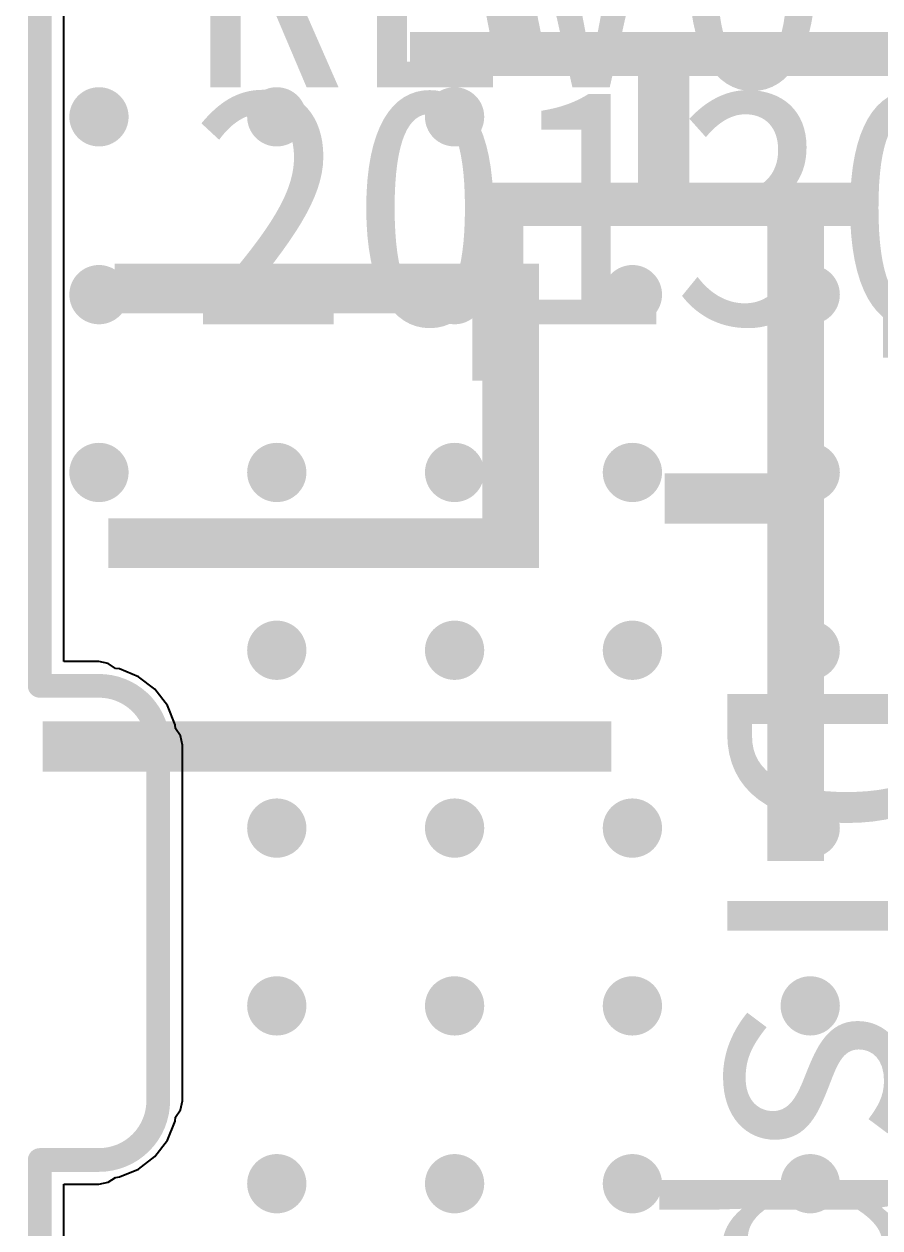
# Model space of a CAD drawing. Header units: millimetres. Extents: x 15 to 120, y 22 to 104.
# Drawn here: x 24.87 to 32.09, y 35.63 to 45.78 of the extents above; entities that cross this region are included whole.
import ezdxf

# ---------------------------------------------------------------- set-up
doc = ezdxf.new("R2010")
doc.units = ezdxf.units.MM
for name, color, linetype in [('BottomLayer', 5, 'Continuous'), ('BottomOverlay', 54, 'Continuous'), ('KeepOutLayer', 6, 'Continuous'), ('MultiLayer', 9, 'Continuous'), ('TopLayer', 1, 'Continuous'), ('TopOverlay', 2, 'Continuous')]:
    doc.layers.add(name, color=color, linetype=linetype)

msp = doc.modelspace()

# ---------------------------------------------------------------- linework, layer by layer
at = {"layer": 'BottomLayer'}
for p, q in [((25.204, 40.404), (25.204, 78.996)), ((25.5, 40.404), (25.204, 40.404)), ((25.578, 40.388), (25.5, 40.404)), ((25.639, 40.347), (25.578, 40.388)), ((25.672, 40.343), (25.639, 40.347)), ((25.833, 40.277), (25.672, 40.343)), ((25.971, 40.171), (25.833, 40.277)), ((26.077, 40.033), (25.971, 40.171)), ((26.143, 39.872), (26.077, 40.033)), ((26.147, 39.84), (26.143, 39.872)), ((26.188, 39.778), (26.147, 39.84)), ((26.204, 39.7), (26.188, 39.778)), ((26.204, 36.7), (26.204, 39.7)), ((26.188, 36.622), (26.204, 36.7)), ((26.143, 36.528), (26.147, 36.56)), ((26.147, 36.56), (26.188, 36.622)), ((26.077, 36.367), (26.143, 36.528)), ((25.971, 36.229), (26.077, 36.367)), ((25.833, 36.123), (25.971, 36.229)), ((25.578, 36.012), (25.639, 36.053)), ((25.639, 36.053), (25.672, 36.057)), ((25.672, 36.057), (25.833, 36.123)), ((25.204, 28), (25.204, 35.996)), ((25.204, 35.996), (25.5, 35.996)), ((25.5, 35.996), (25.578, 36.012))]:
    msp.add_line(p, q, dxfattribs=at)
at = {"layer": 'BottomLayer', "const_width": 0.25}
for points in [[(25.375, 45, 1), (25.625, 45, 1)], [(26.875, 45, 1), (27.125, 45, 1)], [(28.375, 45, 1), (28.625, 45, 1)], [(25.375, 43.5, 1), (25.625, 43.5, 1)], [(26.875, 43.5, 1), (27.125, 43.5, 1)], [(28.375, 43.5, 1), (28.625, 43.5, 1)], [(29.875, 43.5, 1), (30.125, 43.5, 1)], [(31.375, 43.5, 1), (31.625, 43.5, 1)], [(25.375, 42, 1), (25.625, 42, 1)], [(26.875, 42, 1), (27.125, 42, 1)], [(28.375, 42, 1), (28.625, 42, 1)], [(29.875, 42, 1), (30.125, 42, 1)], [(31.375, 42, 1), (31.625, 42, 1)], [(26.875, 40.5, 1), (27.125, 40.5, 1)], [(28.375, 40.5, 1), (28.625, 40.5, 1)], [(29.875, 40.5, 1), (30.125, 40.5, 1)], [(31.375, 40.5, 1), (31.625, 40.5, 1)], [(26.875, 39, 1), (27.125, 39, 1)], [(28.375, 39, 1), (28.625, 39, 1)], [(29.875, 39, 1), (30.125, 39, 1)], [(31.375, 39, 1), (31.625, 39, 1)], [(26.875, 37.5, 1), (27.125, 37.5, 1)], [(28.375, 37.5, 1), (28.625, 37.5, 1)], [(29.875, 37.5, 1), (30.125, 37.5, 1)], [(31.375, 37.5, 1), (31.625, 37.5, 1)], [(26.875, 36, 1), (27.125, 36, 1)], [(28.375, 36, 1), (28.625, 36, 1)], [(29.875, 36, 1), (30.125, 36, 1)], [(31.375, 36, 1), (31.625, 36, 1)]]:
    msp.add_lwpolyline(points, format="xyb", close=True, dxfattribs=at)
at = {"layer": 'KeepOutLayer', "const_width": 0.2}
for points in [[(25, 40.2), (25, 79.2)], [(25, 40.2), (25.5, 40.2)], [(26, 36.7), (26, 39.7)], [(25, 28), (25, 36.2)], [(25, 36.2), (25.5, 36.2)]]:
    msp.add_lwpolyline(points, dxfattribs=at)
at = {"layer": 'KeepOutLayer', "const_width": 0.1}
for points in [[(24.95, 40.2, 1), (25.05, 40.2, 1)], [(24.95, 40.2, 1), (25.05, 40.2, 1)], [(25.45, 40.2, 1), (25.55, 40.2, 1)], [(25.45, 40.2, 1), (25.55, 40.2, 1)], [(25.95, 39.7, 1), (26.05, 39.7, 1)], [(25.95, 39.7, 1), (26.05, 39.7, 1)], [(25.95, 36.7, 1), (26.05, 36.7, 1)], [(25.95, 36.7, 1), (26.05, 36.7, 1)], [(24.95, 36.2, 1), (25.05, 36.2, 1)], [(24.95, 36.2, 1), (25.05, 36.2, 1)], [(25.45, 36.2, 1), (25.55, 36.2, 1)], [(25.45, 36.2, 1), (25.55, 36.2, 1)]]:
    msp.add_lwpolyline(points, format="xyb", close=True, dxfattribs=at)
at = {"layer": 'KeepOutLayer', "const_width": 0.2}
for points in [[(25.5, 40.2, -0.414214), (26, 39.7)], [(26, 36.7, -0.414212), (25.5, 36.2)]]:
    msp.add_lwpolyline(points, format="xyb", dxfattribs=at)
at = {"layer": 'MultiLayer', "const_width": 0.25}
for points in [[(25.375, 45, 1), (25.625, 45, 1)], [(26.875, 45, 1), (27.125, 45, 1)], [(28.375, 45, 1), (28.625, 45, 1)], [(25.375, 43.5, 1), (25.625, 43.5, 1)], [(26.875, 43.5, 1), (27.125, 43.5, 1)], [(28.375, 43.5, 1), (28.625, 43.5, 1)], [(29.875, 43.5, 1), (30.125, 43.5, 1)], [(31.375, 43.5, 1), (31.625, 43.5, 1)], [(25.375, 42, 1), (25.625, 42, 1)], [(26.875, 42, 1), (27.125, 42, 1)], [(28.375, 42, 1), (28.625, 42, 1)], [(29.875, 42, 1), (30.125, 42, 1)], [(31.375, 42, 1), (31.625, 42, 1)], [(26.875, 40.5, 1), (27.125, 40.5, 1)], [(28.375, 40.5, 1), (28.625, 40.5, 1)], [(29.875, 40.5, 1), (30.125, 40.5, 1)], [(31.375, 40.5, 1), (31.625, 40.5, 1)], [(26.875, 39, 1), (27.125, 39, 1)], [(28.375, 39, 1), (28.625, 39, 1)], [(29.875, 39, 1), (30.125, 39, 1)], [(31.375, 39, 1), (31.625, 39, 1)], [(26.875, 37.5, 1), (27.125, 37.5, 1)], [(28.375, 37.5, 1), (28.625, 37.5, 1)], [(29.875, 37.5, 1), (30.125, 37.5, 1)], [(31.375, 37.5, 1), (31.625, 37.5, 1)], [(26.875, 36, 1), (27.125, 36, 1)], [(28.375, 36, 1), (28.625, 36, 1)], [(29.875, 36, 1), (30.125, 36, 1)], [(31.375, 36, 1), (31.625, 36, 1)]]:
    msp.add_lwpolyline(points, format="xyb", close=True, dxfattribs=at)
at = {"layer": 'TopLayer'}
for p, q in [((25.204, 40.404), (25.204, 78.996)), ((25.5, 40.404), (25.204, 40.404)), ((25.578, 40.388), (25.5, 40.404)), ((25.639, 40.347), (25.578, 40.388)), ((25.672, 40.343), (25.639, 40.347)), ((25.833, 40.277), (25.672, 40.343)), ((25.971, 40.171), (25.833, 40.277)), ((26.077, 40.033), (25.971, 40.171)), ((26.143, 39.872), (26.077, 40.033)), ((26.147, 39.84), (26.143, 39.872)), ((26.188, 39.778), (26.147, 39.84)), ((26.204, 39.7), (26.188, 39.778)), ((26.204, 36.7), (26.204, 39.7)), ((26.188, 36.622), (26.204, 36.7)), ((26.143, 36.528), (26.147, 36.56)), ((26.147, 36.56), (26.188, 36.622)), ((26.077, 36.367), (26.143, 36.528)), ((25.971, 36.229), (26.077, 36.367)), ((25.833, 36.123), (25.971, 36.229)), ((25.578, 36.012), (25.639, 36.053)), ((25.639, 36.053), (25.672, 36.057)), ((25.672, 36.057), (25.833, 36.123)), ((25.204, 28), (25.204, 35.996)), ((25.204, 35.996), (25.5, 35.996)), ((25.5, 35.996), (25.578, 36.012))]:
    msp.add_line(p, q, dxfattribs=at)
at = {"layer": 'TopLayer', "const_width": 0.25}
for points in [[(25.375, 45, 1), (25.625, 45, 1)], [(26.875, 45, 1), (27.125, 45, 1)], [(28.375, 45, 1), (28.625, 45, 1)], [(25.375, 43.5, 1), (25.625, 43.5, 1)], [(26.875, 43.5, 1), (27.125, 43.5, 1)], [(28.375, 43.5, 1), (28.625, 43.5, 1)], [(29.875, 43.5, 1), (30.125, 43.5, 1)], [(31.375, 43.5, 1), (31.625, 43.5, 1)], [(25.375, 42, 1), (25.625, 42, 1)], [(26.875, 42, 1), (27.125, 42, 1)], [(28.375, 42, 1), (28.625, 42, 1)], [(29.875, 42, 1), (30.125, 42, 1)], [(31.375, 42, 1), (31.625, 42, 1)], [(26.875, 40.5, 1), (27.125, 40.5, 1)], [(28.375, 40.5, 1), (28.625, 40.5, 1)], [(29.875, 40.5, 1), (30.125, 40.5, 1)], [(31.375, 40.5, 1), (31.625, 40.5, 1)], [(26.875, 39, 1), (27.125, 39, 1)], [(28.375, 39, 1), (28.625, 39, 1)], [(29.875, 39, 1), (30.125, 39, 1)], [(31.375, 39, 1), (31.625, 39, 1)], [(26.875, 37.5, 1), (27.125, 37.5, 1)], [(28.375, 37.5, 1), (28.625, 37.5, 1)], [(29.875, 37.5, 1), (30.125, 37.5, 1)], [(31.375, 37.5, 1), (31.625, 37.5, 1)], [(26.875, 36, 1), (27.125, 36, 1)], [(28.375, 36, 1), (28.625, 36, 1)], [(29.875, 36, 1), (30.125, 36, 1)], [(31.375, 36, 1), (31.625, 36, 1)]]:
    msp.add_lwpolyline(points, format="xyb", close=True, dxfattribs=at)

# ---------------------------------------------------------------- texts
at = {"layer": 'BottomOverlay', "text_generation_flag": 2}
for s, height, p in [('대한민국', 4, (47, 43.2)), ('(주)하드커널', 4.5, (47, 39.2))]:
    msp.add_text(s, height=height, dxfattribs=at).set_placement(p)
at = {"layer": 'TopOverlay'}
for s, p in [('REV0.3', (26.25, 45.25)), ('20130717', (26.25, 43.25))]:
    msp.add_text(s, height=2, dxfattribs=at).set_placement(p)
msp.add_text('DisplayPort', height=2, rotation=270, dxfattribs=at).set_placement((30.8, 40.3))

doc.saveas('drawing.dxf')
